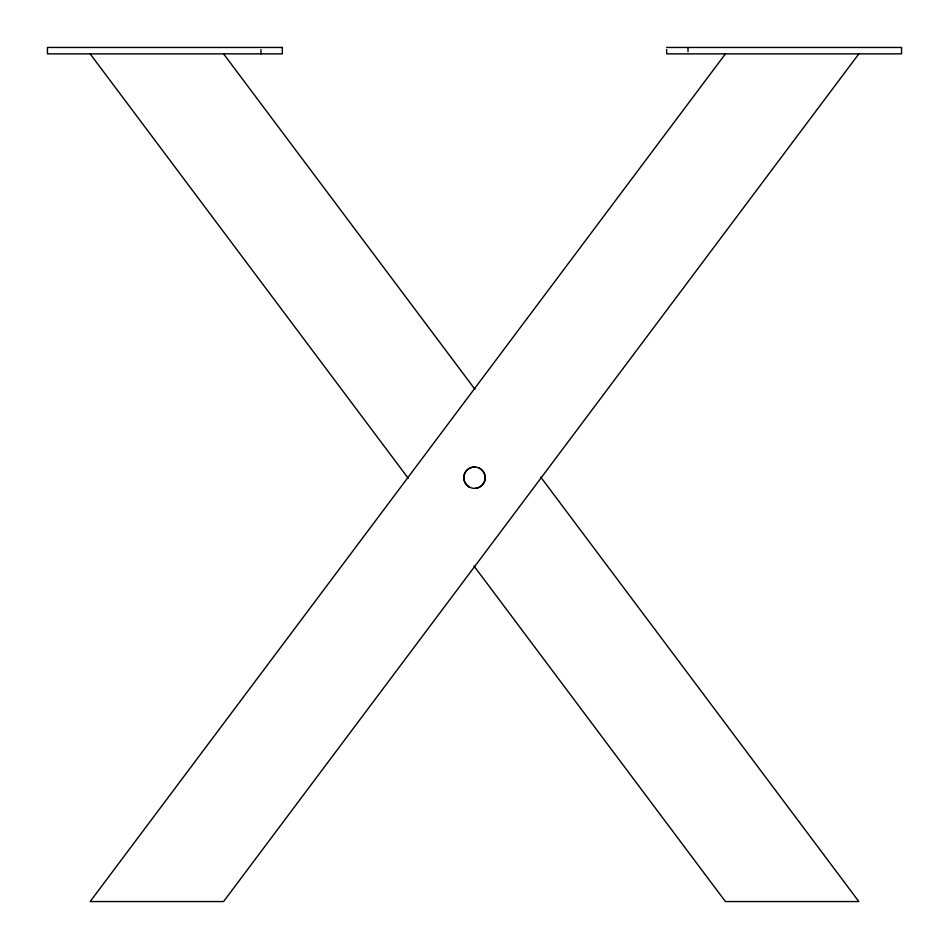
<?xml version="1.0" encoding="UTF-8"?>
<svg xmlns="http://www.w3.org/2000/svg" width="949" height="949" viewBox="0 0 949 949"><rect width="100%" height="100%" fill="white"/><g stroke="black" fill="none" stroke-linecap="round" stroke-linejoin="round"><path stroke-width="1.42" d="M725.427 53.856L90.155 901.55L223.573 901.55L858.845 53.856M666.673 47.45L901.55 47.45L901.55 53.856L666.673 53.856L666.673 49.585M223.573 53.856L475.01 389.375M540.764 477.11L858.845 901.55L725.427 901.55L473.99 566.031M90.155 53.856L408.236 478.296M688.025 47.45L688.025 51.721M260.975 49.585L260.975 53.856M479.162 468.094A10.676 10.676 0 0 1 475.615 488.32M469.387 487.074A10.676 10.676 0 0 1 475.259 467.05M282.327 47.45L47.45 47.45L47.45 53.856L282.327 53.856L282.327 47.45M468.521 486.54A10.676 10.676 0 0 0 485.153 478.462A10.676 10.676 0 0 0 469.838 468.106A10.676 10.676 0 0 0 468.521 486.54"/></g></svg>
